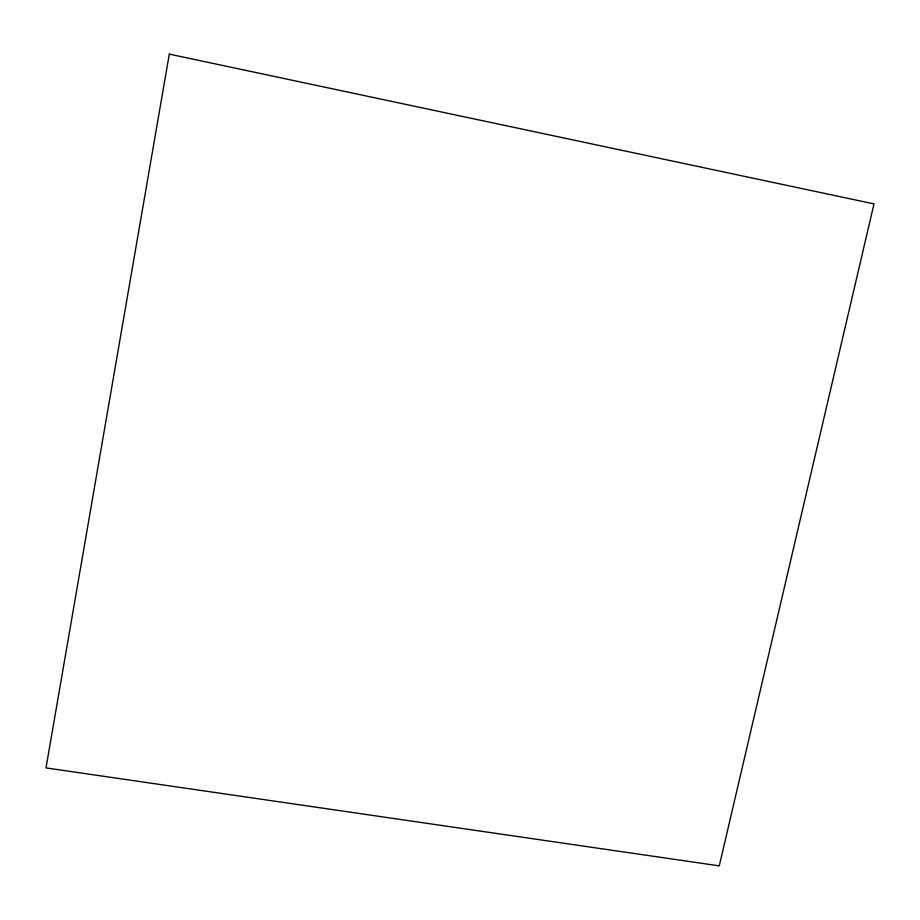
<?xml version="1.0" encoding="UTF-8"?>
<svg xmlns="http://www.w3.org/2000/svg" width="920" height="920" viewBox="0 0 920 920"><rect width="100%" height="100%" fill="white"/><g stroke="black" fill="none" stroke-linecap="round" stroke-linejoin="round"><path stroke-width="1.38" d="M169.303 54.13L46 767.901L719.279 865.869L874 203.895L169.303 54.13"/></g></svg>
